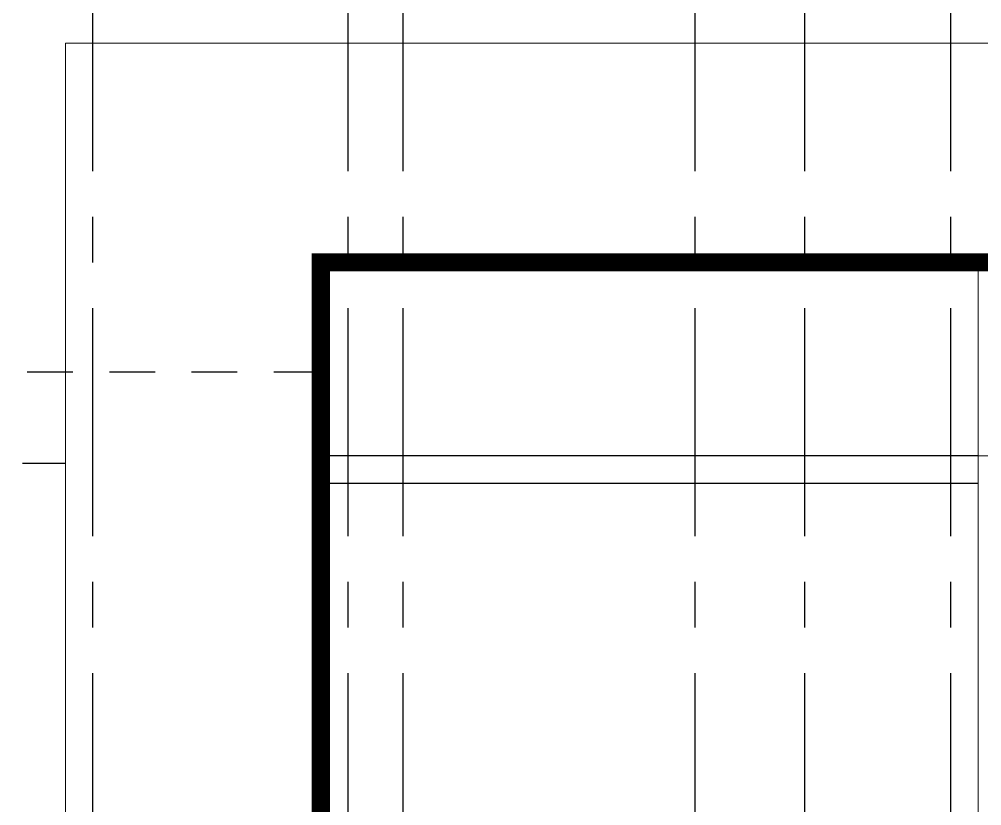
# Model space of a CAD drawing. Header units: metres. Extents: x -58 to 722, y -1100 to 345.
# Drawn here: x 23.128 to 25.765, y 124.901 to 127.054 of the extents above; entities that cross this region are included whole.
import ezdxf

# ---------------------------------------------------------------- set-up
doc = ezdxf.new("R2010")
doc.units = ezdxf.units.M
doc.header["$MEASUREMENT"] = 0
for name, pattern in [('CENTER2', [1.125, 0.75, -0.125, 0.125, -0.125]), ('CENTERX2', [4, 2.5, -0.5, 0.5, -0.5]), ('HIDDEN2', [0.1875, 0.125, -0.0625])]:
    doc.linetypes.add(name, pattern=pattern)
doc.layers.add('FSR_ARQ_002MURO', color=150, linetype='Continuous', lineweight=30)
for name, color, linetype in [('FSR_ARQ_007PROYECCIONES', 200, 'HIDDEN2'), ('FSR_ARQ_016EJES', 135, 'CENTER2'), ('FSR_ARQ_29PERFILES ACERO', 143, 'Continuous')]:
    doc.layers.add(name, color=color, linetype=linetype)

msp = doc.modelspace()

# ---------------------------------------------------------------- linework, layer by layer
at = {"layer": 'FSR_ARQ_002MURO', "lineweight": 0}
for q in [(29.4047, 126.3888), (23.9547, 122.5888)]:
    msp.add_line((23.9547, 126.3888), q, dxfattribs=at)
for points in [[(23.2547, 122.8388), (23.2547, 126.9888), (30.5547, 126.9888), (30.5547, 126.3888)], [(25.7547, 126.3888), (25.7547, 122.5888)]]:
    msp.add_lwpolyline(points, dxfattribs=at)
at = {"layer": 'FSR_ARQ_002MURO', "lineweight": 0, "const_width": 0.05}
msp.add_lwpolyline([(23.9547, 126.3888), (29.4047, 126.3888), (29.4047, 122.5888), (23.9547, 122.5888)], close=True, dxfattribs=at)
at = {"layer": 'FSR_ARQ_007PROYECCIONES'}
for points in [[(20.4504, 126.0888), (23.9547, 126.0888)], [(21.3369, 125.8388), (23.2547, 125.8388)]]:
    msp.add_lwpolyline(points, dxfattribs=at)
at = {"layer": 'FSR_ARQ_016EJES', "linetype": 'CENTERX2', "ltscale": 0.25}
for p, q in [((24.1797, 119.6388), (24.1797, 130.0249)), ((23.3297, 119.6388), (23.3297, 128.6409)), ((24.0297, 119.6388), (24.0297, 128.6409)), ((24.9797, 119.6388), (24.9797, 128.6409)), ((25.2797, 119.6388), (25.2797, 128.6409)), ((25.6797, 119.6388), (25.6797, 128.6409))]:
    msp.add_line(p, q, dxfattribs=at)
at = {"layer": 'FSR_ARQ_29PERFILES ACERO', "ltscale": 0.01}
for points in [[(25.7547, 125.8588), (23.9547, 125.8588)], [(25.7547, 125.7838), (23.9547, 125.7838)]]:
    msp.add_lwpolyline(points, dxfattribs=at)
at = {"layer": 'FSR_ARQ_29PERFILES ACERO', "lineweight": 0}
msp.add_lwpolyline([(25.7547, 125.8588), (29.0047, 125.8588), (29.0047, 123.1888), (25.7547, 123.1888)], close=True, dxfattribs=at)

doc.saveas('drawing.dxf')
